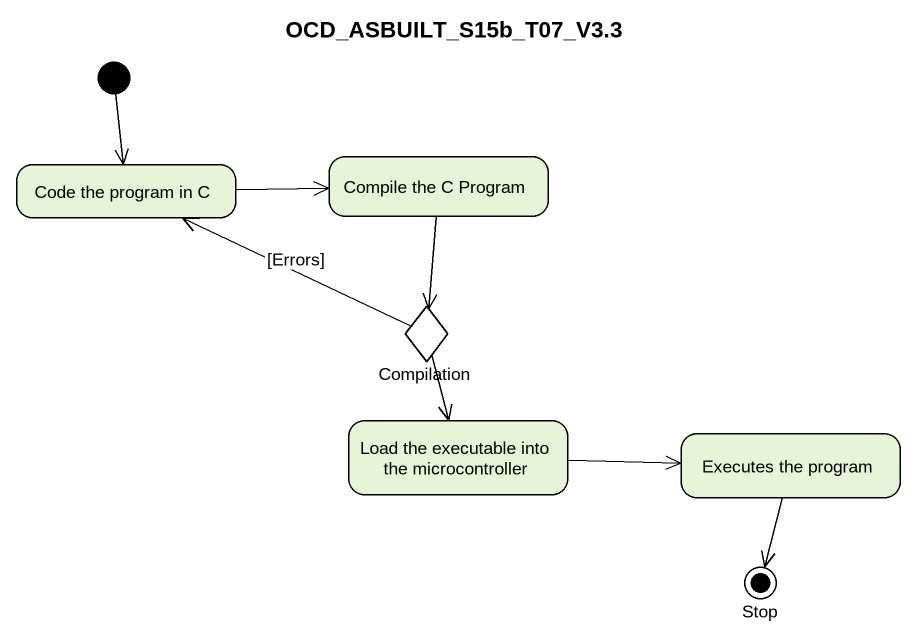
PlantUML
@startuml
title OCD_ASBUILT_S15b_T07_V3.3
hide empty description
state "Code the program in C" as Code_the_program_in_C
state "Compile the C Program" as Compile_the_C_Program
state Compilation <<choice>>
state "Load the executable into the microcontroller" as Load_the_executable_into
state "Executes the program" as Executes_the_program
state "Stop" as Stop_ <<end>>
[*] --> Code_the_program_in_C
Code_the_program_in_C -right-> Compile_the_C_Program
Compile_the_C_Program --> Compilation
Compilation -left-> Code_the_program_in_C : [Errors]
Compilation --> Load_the_executable_into
Load_the_executable_into -right-> Executes_the_program
Executes_the_program --> Stop_
@enduml
